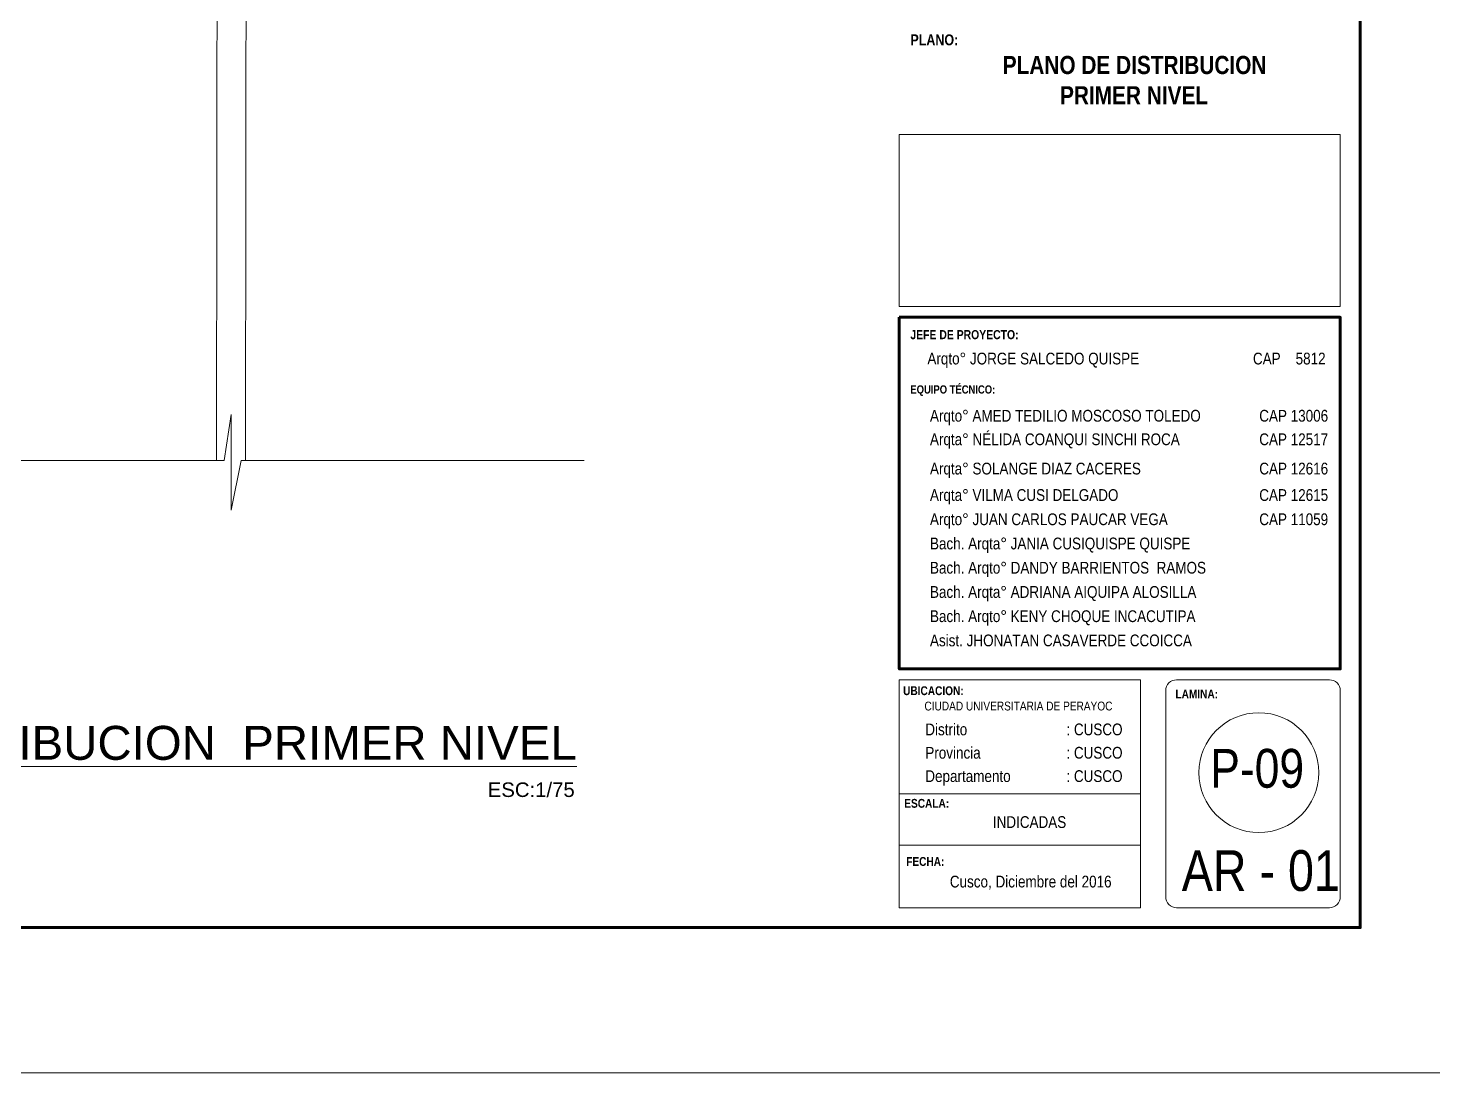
# Model space of a CAD drawing. Header units: inches. Extents: x 140 to 978, y -82 to 38.
# Drawn here: x 656.66 to 671.15, y -22.35 to -11.57 of the extents above; entities that cross this region are included whole.
import ezdxf

# ---------------------------------------------------------------- set-up
doc = ezdxf.new("R2010")
doc.units = ezdxf.units.IN
doc.header["$MEASUREMENT"] = 0
for name, color, linetype, lineweight in [('UNSAAC- ROTULO', 7, 'Continuous', 60), ('UNSAAC-PISOS', 253, 'Continuous', 0), ('UNSAAC-TEXTOS', 250, 'Continuous', 0), ('UNSAAC-TEXTOS ROTULO', 7, 'Continuous', 15)]:
    doc.layers.add(name, color=color, linetype=linetype, lineweight=lineweight)
doc.styles.add('5mm', font='GOTHIC.TTF', dxfattribs={"height": 5})
doc.styles.get("Standard").update_dxf_attribs({"font": 'arial.ttf'})

msp = doc.modelspace()

# ---------------------------------------------------------------- linework, layer by layer
at = {"layer": 'UNSAAC- ROTULO', "color": 5, "lineweight": 0, "flags": 128}
msp.add_lwpolyline([(595.395, 31.651), (671.895, 31.651), (671.895, -22.349), (595.395, -22.349)], close=True, dxfattribs=at)
at = {"layer": 'UNSAAC- ROTULO'}
for points in [[(596.895, 30.151), (670.395, 30.151), (670.395, -20.849), (596.895, -20.849)], [(665.642, -14.552), (670.19, -14.552), (670.19, -18.181), (665.642, -18.181)]]:
    msp.add_lwpolyline(points, close=True, dxfattribs=at)
at = {"layer": 'UNSAAC-PISOS'}
for points in [[(658.612, 25.09), (658.631, 9.972), (658.6, -16.03)], [(658.912, 25.09), (658.931, 9.972), (658.9, -16.03)]]:
    msp.add_lwpolyline(points, dxfattribs=at)
at = {"layer": 'UNSAAC-PISOS', "ltscale": 2.5}
msp.add_lwpolyline([(656.164, -16.03), (658.678, -16.03), (658.752, -15.557), (658.752, -16.542), (658.853, -16.03), (662.391, -16.03)], dxfattribs=at)
at = {"layer": 'UNSAAC-TEXTOS ROTULO'}
for p, q in [((668.13, -18.293), (665.642, -18.293)), ((665.642, -18.405), (665.642, -20.532)), ((665.642, -19.468), (668.13, -19.468)), ((665.642, -20), (668.13, -20)), ((668.13, -20.644), (665.642, -20.644))]:
    msp.add_line(p, q, dxfattribs=at)
for points in [[(665.642, -12.667), (670.19, -12.667), (670.19, -14.44), (665.642, -14.44)], [(665.642, -18.293), (668.13, -18.293), (668.13, -20.644), (665.642, -20.644)]]:
    msp.add_lwpolyline(points, close=True, dxfattribs=at)
msp.add_lwpolyline([(668.501, -18.293), (670.078, -18.293, -0.414214), (670.19, -18.405), (670.19, -20.532, -0.414214), (670.078, -20.644), (668.501, -20.644, -0.414214), (668.389, -20.532), (668.389, -18.405, -0.414214)], format="xyb", close=True, dxfattribs=at)
msp.add_circle((669.35, -19.251), 0.618, dxfattribs=at)

# ---------------------------------------------------------------- texts
at = {"layer": 'UNSAAC-TEXTOS', "insert": (652.474, -19.504), "char_height": 0.28125, "attachment_point": 7}
msp.add_mtext_dynamic_manual_height_columns('\\pi0.0079054;{\\H1.2444x;\\LPLANO DE DISTRIBUCION  PRIMER NIVEL\\l\\P\\pi8.9235;\\H0.42855x;ESC:1/75}', width=9.79541, gutter_width=12.5, heights=[0], dxfattribs=at)
at = {"layer": 'UNSAAC-TEXTOS ROTULO', "attachment_point": 1}
for s, width, heights, insert, char_height in [('{\\fArial Narrow|b1|i0|c0|p34;PLANO:\\fArial Narrow|b0|i0|c0|p34; }', 0.473, [0], (665.756, -11.634), 0.1125), ('\\pi0.16937;{\\fArial Narrow|b1|i0|c0|p34;PLANO DE DISTRIBUCION   \\P\\pi0.76058;PRIMER NIVEL}', 3.02641, [0], (666.539, -11.856), 0.1875), ('{\\fArial Narrow|b1|i0|c0|p34;JEFE DE PROYECTO:\\fArial Narrow|b0|i0|c0|p34; }', 1.10439, [0], (665.756, -14.685), 0.09375), ('{\\fArial Narrow|b0|i0|c0|p34; Arqto° JORGE SALCEDO QUISPE                        ^ICAP    5812}', 4.13257, [0], (665.893, -14.918), 0.12129), ('{\\fArial Narrow|b1|i0|c0|p34;EQUIPO TÉCNICO:\\fArial Narrow|b0|i0|c0|p34; }', 0.99498, [0], (665.756, -15.255), 0.0849), ('{\\fArial Narrow|b0|i0|c0|p34;Arqto° AMED TEDILIO MOSCOSO TOLEDO    ^ICAP 13006}', 4.09468, [0], (665.958, -15.508), 0.12129), ('{\\fArial Narrow|b0|i0|c0|p34;Arqta° NÉLIDA COANQUI SINCHI ROCA          ^ICAP 12517}', 4.09468, [0], (665.958, -15.751), 0.12129), ('{\\fArial Narrow|b0|i0|c0|p34;Arqta° SOLANGE DIAZ CACERES                    ^ICAP 12616}', 4.09468, [0], (665.958, -16.053), 0.12129), ('{\\fArial Narrow|b0|i0|c0|p34;Arqta° VILMA CUSI DELGADO                          ^ICAP 12615}', 4.0955, [0], (665.958, -16.326), 0.12129), ('{\\fArial Narrow|b0|i0|c0|p34;Arqto° JUAN CARLOS PAUCAR VEGA                        ^ICAP 11059}', 4.0955, [0], (665.958, -16.576), 0.12129), ('{\\fArial Narrow|b0|i0|c0|p34;Bach. Arqta° JANIA CUSIQUISPE QUISPE                         ^I}', 4.0955, [0], (665.958, -16.826), 0.12129), ('{\\fArial Narrow|b0|i0|c0|p34;Bach. Arqto° DANDY BARRIENTOS  RAMOS                      ^I}', 4.0955, [0], (665.958, -17.076), 0.12129), ('{\\fArial Narrow|b0|i0|c0|p34;Bach. Arqta° ADRIANA AIQUIPA ALOSILLA                         ^I}', 4.0955, [0], (665.958, -17.326), 0.12129), ('{\\fArial Narrow|b0|i0|c0|p34;Bach. Arqto° KENY CHOQUE INCACUTIPA                     ^I}', 4.0955, [0], (665.958, -17.576), 0.12129), ('{\\fArial Narrow|b0|i0|c0|p34;Asist. JHONATAN CASAVERDE CCOICCA                    ^I}', 4.0955, [0], (665.958, -17.826), 0.12129), ('\\pt0,0.13995;{\\fArial Narrow|b1|i0|c0|p34;\\H1.625x;UBICACION:\\H0.66665x; }', 0.45396, [0], (665.681, -18.36), 0.05598), ('\\pt0,0.13995;{\\fArial Narrow|b1|i0|c0|p34;\\H1.625x;LAMINA:}', 0.45396, [0], (668.49, -18.394), 0.05598), ('\\pt0,0.22742;{\\fArial Narrow|b0|i0|c0|p34;CIUDAD UNIVERSITARIA DE PERAYOC}', 3.19233, [0], (665.901, -18.518), 0.09097), ('{\\fArial Narrow|b0|i0|c0|p34;Distrito^I^I^I: CUSCO}', 3.34279, [0], (665.91, -18.744), 0.12129), ('{\\fArial Narrow|b0|i0|c0|p34;Provincia^I^I: CUSCO    }', 3.3432, [0], (665.91, -18.985), 0.12129), ('{\\fArial Narrow|b0|i0|c0|p34;Departamento^I^I: CUSCO    }', 3.34279, [0], (665.91, -19.226), 0.12129), ('{\\fArial Narrow|b1|i0|c0|p34;ESCALA:\\fArial Narrow|b0|i0|c0|p34; }', 0.65807, [0], (665.693, -19.522), 0.09097), ('{\\fArial Narrow|b0|i0|c0|p34;\\H1.0833x;INDICADAS  \\H0.9231x;  }', 1.05947, [0], (666.607, -19.7), 0.11196), ('{\\fArial Narrow|b1|i0|c0|p34;FECHA:\\fArial Narrow|b0|i0|c0|p34; }', 0.54372, [0.311], (665.713, -20.122), 0.09097), ('{\\fArial Narrow|b0|i0|c0|p34;Cusco, Diciembre del 2016    }', 2.75493, [0], (666.163, -20.314), 0.12129)]:
    msp.add_mtext_dynamic_manual_height_columns(s, width=width, gutter_width=12.5, heights=heights, dxfattribs=dict(at, insert=insert, char_height=char_height))
at = {"layer": 'UNSAAC-TEXTOS ROTULO', "char_height": 0.41985, "attachment_point": 1, "style": '5mm'}
for s, width, insert in [('{\\fArial Narrow|b0|i0|c0|p34;\\H0.95273x;P-09}', 0.63421, (668.849, -19.006)), ('{\\fArial Narrow|b0|i0|c0|p34;AR \\H0.99999x;- 01}', 1.83651, (668.555, -20.051))]:
    msp.add_mtext_dynamic_manual_height_columns(s, width=width, gutter_width=25, heights=[0], dxfattribs=dict(at, insert=insert))

doc.saveas('drawing.dxf')
